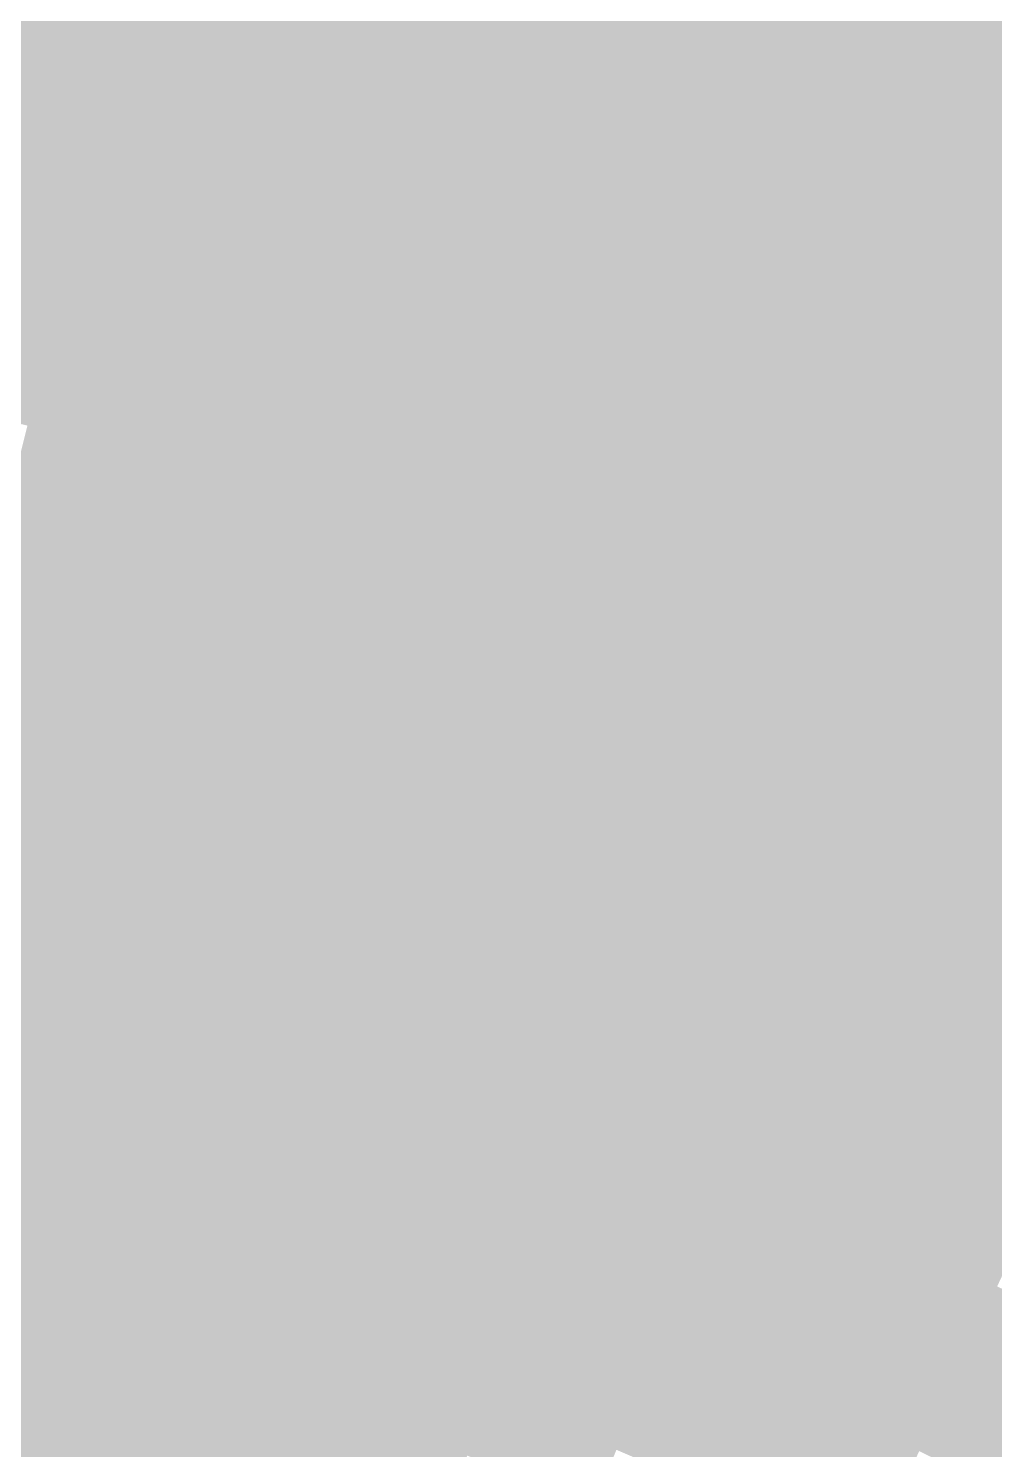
# Model space of a CAD drawing. Header units: inches. Extents: x -266 to 784, y -170 to 213.
# Drawn here: x 25.53 to 41.43, y 85 to 108.39 of the extents above; entities that cross this region are included whole.
import ezdxf

# ---------------------------------------------------------------- set-up
doc = ezdxf.new("R2010")
doc.units = ezdxf.units.IN
doc.header["$MEASUREMENT"] = 0

msp = doc.modelspace()

# ---------------------------------------------------------------- linework, layer by layer
at = {"color": 53, "true_color": 0xd3e572}
msp.add_solid([(39.079223, 109.219112), (39.416113, 110.160656), (41.747824, 108.227165), (42.107719, 109.160157)], dxfattribs=at)
at = {"color": 61, "true_color": 0xd6ee76}
msp.add_solid([(33.092453, 109.091198), (33.382738, 110.048139), (35.759718, 108.246213), (36.0734, 109.195741)], dxfattribs=at)
at = {"color": 61, "true_color": 0xd5ea74}
msp.add_solid([(36.0734, 109.195741), (36.387082, 110.145269), (38.742333, 108.277567), (39.079223, 109.219112)], dxfattribs=at)
at = {"color": 61, "true_color": 0xd7f279}
msp.add_solid([(30.138542, 108.906695), (30.405254, 109.870471), (32.802169, 108.134258), (33.092453, 109.091198)], dxfattribs=at)
at = {"color": 61, "true_color": 0xd8f67b}
msp.add_solid([(27.21378, 108.6435), (27.45676, 109.613532), (29.871829, 107.942919), (30.138542, 108.906695)], dxfattribs=at)
at = {"color": 61, "true_color": 0xd8fb7d}
msp.add_solid([(24.320238, 108.302936), (24.539339, 109.278639), (26.9708, 107.673469), (27.21378, 108.6435)], dxfattribs=at)
at = {"color": 61, "true_color": 0xd9f279}
msp.add_solid([(32.802169, 108.134258), (33.092453, 109.091198), (35.446037, 107.296684), (35.759718, 108.246213)], dxfattribs=at)
at = {"color": 61, "true_color": 0xd8ee76}
msp.add_solid([(35.759718, 108.246213), (36.0734, 109.195741), (38.405443, 107.336023), (38.742333, 108.277567)], dxfattribs=at)
at = {"color": 61, "true_color": 0xd7ea74}
msp.add_solid([(38.742333, 108.277567), (39.079223, 109.219112), (41.387929, 107.294172), (41.747824, 108.227165)], dxfattribs=at)
at = {"color": 61, "true_color": 0xdaf67b}
msp.add_solid([(29.871829, 107.942919), (30.138542, 108.906695), (32.511884, 107.177318), (32.802169, 108.134258)], dxfattribs=at)
at = {"color": 61, "true_color": 0xdbfb7d}
msp.add_solid([(26.9708, 107.673469), (27.21378, 108.6435), (29.605116, 106.979143), (29.871829, 107.942919)], dxfattribs=at)
at = {"color": 61, "true_color": 0xdcff7f}
msp.add_solid([(24.101136, 107.327234), (24.320238, 108.302936), (26.72782, 106.703438), (26.9708, 107.673469)], dxfattribs=at)
at = {"color": 61, "true_color": 0xddf67b}
msp.add_solid([(32.511884, 107.177318), (32.802169, 108.134258), (35.132355, 106.347156), (35.446037, 107.296684)], dxfattribs=at)
at = {"color": 61, "true_color": 0xdcf279}
msp.add_solid([(35.446037, 107.296684), (35.759718, 108.246213), (38.068553, 106.394479), (38.405443, 107.336023)], dxfattribs=at)
at = {"color": 61, "true_color": 0xdbee76}
msp.add_solid([(38.405443, 107.336023), (38.742333, 108.277567), (41.028034, 106.361179), (41.387929, 107.294172)], dxfattribs=at)
at = {"color": 61, "true_color": 0xdaea74}
msp.add_solid([(41.387929, 107.294172), (41.747824, 108.227165), (44.008595, 106.246146), (44.391278, 107.170026)], dxfattribs=at)
at = {"color": 61, "true_color": 0xdefb7d}
msp.add_solid([(29.605116, 106.979143), (29.871829, 107.942919), (32.221599, 106.220377), (32.511884, 107.177318)], dxfattribs=at)
at = {"color": 61, "true_color": 0xdfff7f}
msp.add_solid([(26.72782, 106.703438), (26.9708, 107.673469), (29.338403, 106.015367), (29.605116, 106.979143)], dxfattribs=at)
at = {"color": 61, "true_color": 0xdbfe7a}
msp.add_solid([(23.882035, 106.351532), (24.101136, 107.327234), (26.48484, 105.733407), (26.72782, 106.703438)], dxfattribs=at)
at = {"color": 61, "true_color": 0xe1fb7d}
msp.add_solid([(32.221599, 106.220377), (32.511884, 107.177318), (34.818673, 105.397628), (35.132355, 106.347156)], dxfattribs=at)
at = {"color": 61, "true_color": 0xe0f67b}
msp.add_solid([(35.132355, 106.347156), (35.446037, 107.296684), (37.731664, 105.452935), (38.068553, 106.394479)], dxfattribs=at)
at = {"color": 61, "true_color": 0xdff279}
msp.add_solid([(38.068553, 106.394479), (38.405443, 107.336023), (40.668139, 105.428186), (41.028034, 106.361179)], dxfattribs=at)
at = {"color": 61, "true_color": 0xdeee76}
msp.add_solid([(41.028034, 106.361179), (41.387929, 107.294172), (43.625911, 105.322267), (44.008595, 106.246146)], dxfattribs=at)
at = {"color": 61, "true_color": 0xe2ff7f}
msp.add_solid([(29.338403, 106.015367), (29.605116, 106.979143), (31.931315, 105.263437), (32.221599, 106.220377)], dxfattribs=at)
at = {"color": 61, "true_color": 0xdefe7a}
msp.add_solid([(26.48484, 105.733407), (26.72782, 106.703438), (29.071691, 105.051591), (29.338403, 106.015367)], dxfattribs=at)
at = {"color": 61, "true_color": 0xdafe73}
msp.add_solid([(23.662934, 105.37583), (23.882035, 106.351532), (26.241859, 104.763375), (26.48484, 105.733407)], dxfattribs=at)
at = {"color": 61, "true_color": 0xe5ff7f}
msp.add_solid([(31.931315, 105.263437), (32.221599, 106.220377), (34.504991, 104.4481), (34.818673, 105.397628)], dxfattribs=at)
at = {"color": 61, "true_color": 0xe4fb7d}
msp.add_solid([(34.818673, 105.397628), (35.132355, 106.347156), (37.394774, 104.511391), (37.731664, 105.452935)], dxfattribs=at)
at = {"color": 61, "true_color": 0xe3f67b}
msp.add_solid([(37.731664, 105.452935), (38.068553, 106.394479), (40.308244, 104.495193), (40.668139, 105.428186)], dxfattribs=at)
at = {"color": 61, "true_color": 0xe2f279}
msp.add_solid([(40.668139, 105.428186), (41.028034, 106.361179), (43.243228, 104.398387), (43.625911, 105.322267)], dxfattribs=at)
at = {"color": 61, "true_color": 0xe2fe7a}
msp.add_solid([(29.071691, 105.051591), (29.338403, 106.015367), (31.64103, 104.306497), (31.931315, 105.263437)], dxfattribs=at)
at = {"color": 61, "true_color": 0xddfe73}
msp.add_solid([(26.241859, 104.763375), (26.48484, 105.733407), (28.804978, 104.087815), (29.071691, 105.051591)], dxfattribs=at)
at = {"color": 61, "true_color": 0xd8fe6d}
msp.add_solid([(23.443833, 104.400128), (23.662934, 105.37583), (25.998879, 103.793344), (26.241859, 104.763375)], dxfattribs=at)
at = {"color": 61, "true_color": 0xe5fe7a}
msp.add_solid([(31.64103, 104.306497), (31.931315, 105.263437), (34.19131, 103.498572), (34.504991, 104.4481)], dxfattribs=at)
at = {"color": 61, "true_color": 0xe8ff7f}
msp.add_solid([(34.504991, 104.4481), (34.818673, 105.397628), (37.057884, 103.569847), (37.394774, 104.511391)], dxfattribs=at)
at = {"color": 61, "true_color": 0xe7fb7d}
msp.add_solid([(37.394774, 104.511391), (37.731664, 105.452935), (39.948349, 103.562201), (40.308244, 104.495193)], dxfattribs=at)
at = {"color": 61, "true_color": 0xe6f67b}
msp.add_solid([(40.308244, 104.495193), (40.668139, 105.428186), (42.860544, 103.474508), (43.243228, 104.398387)], dxfattribs=at)
at = {"color": 61, "true_color": 0xe0fe73}
msp.add_solid([(28.804978, 104.087815), (29.071691, 105.051591), (31.350745, 103.349556), (31.64103, 104.306497)], dxfattribs=at)
at = {"color": 61, "true_color": 0xdbfe6d}
msp.add_solid([(25.998879, 103.793344), (26.241859, 104.763375), (28.538265, 103.124039), (28.804978, 104.087815)], dxfattribs=at)
at = {"color": 61, "true_color": 0xd6fe66}
msp.add_solid([(23.224731, 103.424426), (23.443833, 104.400128), (25.755899, 102.823313), (25.998879, 103.793344)], dxfattribs=at)
at = {"color": 61, "true_color": 0xe8fe7a}
msp.add_solid([(34.19131, 103.498572), (34.504991, 104.4481), (36.720994, 102.628303), (37.057884, 103.569847)], dxfattribs=at)
at = {"color": 61, "true_color": 0xebff7f}
msp.add_solid([(37.057884, 103.569847), (37.394774, 104.511391), (39.588454, 102.629208), (39.948349, 103.562201)], dxfattribs=at)
at = {"color": 61, "true_color": 0xeafb7d}
msp.add_solid([(39.948349, 103.562201), (40.308244, 104.495193), (42.477861, 102.550628), (42.860544, 103.474508)], dxfattribs=at)
at = {"color": 61, "true_color": 0xdffe6d}
msp.add_solid([(28.538265, 103.124039), (28.804978, 104.087815), (31.06046, 102.392616), (31.350745, 103.349556)], dxfattribs=at)
at = {"color": 61, "true_color": 0xe3fe73}
msp.add_solid([(31.350745, 103.349556), (31.64103, 104.306497), (33.877628, 102.549044), (34.19131, 103.498572)], dxfattribs=at)
at = {"color": 61, "true_color": 0xdafe66}
msp.add_solid([(25.755899, 102.823313), (25.998879, 103.793344), (28.271552, 102.160263), (28.538265, 103.124039)], dxfattribs=at)
at = {"color": 61, "true_color": 0xd4fe60}
msp.add_solid([(23.00563, 102.448724), (23.224731, 103.424426), (25.512919, 101.853282), (25.755899, 102.823313)], dxfattribs=at)
at = {"color": 61, "true_color": 0xe7fe73}
msp.add_solid([(33.877628, 102.549044), (34.19131, 103.498572), (36.384104, 101.686759), (36.720994, 102.628303)], dxfattribs=at)
at = {"color": 61, "true_color": 0xebfe7a}
msp.add_solid([(36.720994, 102.628303), (37.057884, 103.569847), (39.228559, 101.696215), (39.588454, 102.629208)], dxfattribs=at)
at = {"color": 61, "true_color": 0xeeff7f}
msp.add_solid([(39.588454, 102.629208), (39.948349, 103.562201), (42.095178, 101.626749), (42.477861, 102.550628)], dxfattribs=at)
at = {"color": 61, "true_color": 0xe2fe6d}
msp.add_solid([(31.06046, 102.392616), (31.350745, 103.349556), (33.563946, 101.599515), (33.877628, 102.549044)], dxfattribs=at)
at = {"color": 61, "true_color": 0xddfe66}
msp.add_solid([(28.271552, 102.160263), (28.538265, 103.124039), (30.770176, 101.435676), (31.06046, 102.392616)], dxfattribs=at)
at = {"color": 61, "true_color": 0xd8fe60}
msp.add_solid([(25.512919, 101.853282), (25.755899, 102.823313), (28.00484, 101.196487), (28.271552, 102.160263)], dxfattribs=at)
at = {"color": 61, "true_color": 0xe6fe6d}
msp.add_solid([(33.563946, 101.599515), (33.877628, 102.549044), (36.047214, 100.745215), (36.384104, 101.686759)], dxfattribs=at)
at = {"color": 61, "true_color": 0xeafe73}
msp.add_solid([(36.384104, 101.686759), (36.720994, 102.628303), (38.868664, 100.763222), (39.228559, 101.696215)], dxfattribs=at)
at = {"color": 61, "true_color": 0xeefe7a}
msp.add_solid([(39.228559, 101.696215), (39.588454, 102.629208), (41.712494, 100.702869), (42.095178, 101.626749)], dxfattribs=at)
at = {"color": 61, "true_color": 0xe1fe66}
msp.add_solid([(30.770176, 101.435676), (31.06046, 102.392616), (33.250264, 100.649987), (33.563946, 101.599515)], dxfattribs=at)
at = {"color": 61, "true_color": 0xdcfe60}
msp.add_solid([(28.00484, 101.196487), (28.271552, 102.160263), (30.479891, 100.478735), (30.770176, 101.435676)], dxfattribs=at)
at = {"color": 61, "true_color": 0xd6fe5a}
msp.add_solid([(25.269939, 100.88325), (25.512919, 101.853282), (27.738127, 100.232711), (28.00484, 101.196487)], dxfattribs=at)
at = {"color": 61, "true_color": 0xe4fe66}
msp.add_solid([(33.250264, 100.649987), (33.563946, 101.599515), (35.710324, 99.803671), (36.047214, 100.745215)], dxfattribs=at)
at = {"color": 61, "true_color": 0xe9fe6d}
msp.add_solid([(36.047214, 100.745215), (36.384104, 101.686759), (38.508769, 99.830229), (38.868664, 100.763222)], dxfattribs=at)
at = {"color": 61, "true_color": 0xedfe73}
msp.add_solid([(38.868664, 100.763222), (39.228559, 101.696215), (41.329811, 99.77899), (41.712494, 100.702869)], dxfattribs=at)
at = {"color": 61, "true_color": 0xe0fe60}
msp.add_solid([(30.479891, 100.478735), (30.770176, 101.435676), (32.936583, 99.700459), (33.250264, 100.649987)], dxfattribs=at)
at = {"color": 61, "true_color": 0xdafe5a}
msp.add_solid([(27.738127, 100.232711), (28.00484, 101.196487), (30.189606, 99.521795), (30.479891, 100.478735)], dxfattribs=at)
at = {"color": 61, "true_color": 0xd5fe53}
msp.add_solid([(25.026959, 99.913219), (25.269939, 100.88325), (27.471414, 99.268935), (27.738127, 100.232711)], dxfattribs=at)
at = {"color": 61, "true_color": 0xe3fe60}
msp.add_solid([(32.936583, 99.700459), (33.250264, 100.649987), (35.373435, 98.862127), (35.710324, 99.803671)], dxfattribs=at)
at = {"color": 61, "true_color": 0xe8fe66}
msp.add_solid([(35.710324, 99.803671), (36.047214, 100.745215), (38.148874, 98.897237), (38.508769, 99.830229)], dxfattribs=at)
at = {"color": 61, "true_color": 0xecfe6d}
msp.add_solid([(38.508769, 99.830229), (38.868664, 100.763222), (40.947127, 98.85511), (41.329811, 99.77899)], dxfattribs=at)
at = {"color": 51, "true_color": 0xf1fe73}
msp.add_solid([(41.329811, 99.77899), (41.712494, 100.702869), (43.766062, 98.734654), (44.171303, 99.648863)], dxfattribs=at)
at = {"color": 61, "true_color": 0xdefe5a}
msp.add_solid([(30.189606, 99.521795), (30.479891, 100.478735), (32.622901, 98.750931), (32.936583, 99.700459)], dxfattribs=at)
at = {"color": 61, "true_color": 0xd9fe53}
msp.add_solid([(27.471414, 99.268935), (27.738127, 100.232711), (29.899322, 98.564855), (30.189606, 99.521795)], dxfattribs=at)
at = {"color": 61, "true_color": 0xd3fe4d}
msp.add_solid([(24.783978, 98.943188), (25.026959, 99.913219), (27.204701, 98.305159), (27.471414, 99.268935)], dxfattribs=at)
at = {"color": 61, "true_color": 0xe2fe5a}
msp.add_solid([(32.622901, 98.750931), (32.936583, 99.700459), (35.036545, 97.920583), (35.373435, 98.862127)], dxfattribs=at)
at = {"color": 61, "true_color": 0xe7fe60}
msp.add_solid([(35.373435, 98.862127), (35.710324, 99.803671), (37.788979, 97.964244), (38.148874, 98.897237)], dxfattribs=at)
at = {"color": 61, "true_color": 0xecfe66}
msp.add_solid([(38.148874, 98.897237), (38.508769, 99.830229), (40.564444, 97.93123), (40.947127, 98.85511)], dxfattribs=at)
at = {"color": 51, "true_color": 0xf0fe6d}
msp.add_solid([(40.947127, 98.85511), (41.329811, 99.77899), (43.360821, 97.820444), (43.766062, 98.734654)], dxfattribs=at)
at = {"color": 61, "true_color": 0xddfe53}
msp.add_solid([(29.899322, 98.564855), (30.189606, 99.521795), (32.309219, 97.801403), (32.622901, 98.750931)], dxfattribs=at)
at = {"color": 61, "true_color": 0xd7fe4d}
msp.add_solid([(27.204701, 98.305159), (27.471414, 99.268935), (29.609037, 97.607914), (29.899322, 98.564855)], dxfattribs=at)
at = {"color": 61, "true_color": 0xd2fe46}
msp.add_solid([(24.540998, 97.973157), (24.783978, 98.943188), (26.937989, 97.341383), (27.204701, 98.305159)], dxfattribs=at)
at = {"color": 61, "true_color": 0xe1fe53}
msp.add_solid([(32.309219, 97.801403), (32.622901, 98.750931), (34.699655, 96.979039), (35.036545, 97.920583)], dxfattribs=at)
at = {"color": 61, "true_color": 0xe6fe5a}
msp.add_solid([(35.036545, 97.920583), (35.373435, 98.862127), (37.429084, 97.031251), (37.788979, 97.964244)], dxfattribs=at)
at = {"color": 61, "true_color": 0xebfe60}
msp.add_solid([(37.788979, 97.964244), (38.148874, 98.897237), (40.18176, 97.007351), (40.564444, 97.93123)], dxfattribs=at)
at = {"color": 51, "true_color": 0xeffe66}
msp.add_solid([(40.564444, 97.93123), (40.947127, 98.85511), (42.955579, 96.906234), (43.360821, 97.820444)], dxfattribs=at)
at = {"color": 61, "true_color": 0xdcfe4d}
msp.add_solid([(29.609037, 97.607914), (29.899322, 98.564855), (31.995538, 96.851874), (32.309219, 97.801403)], dxfattribs=at)
at = {"color": 61, "true_color": 0xd6fe46}
msp.add_solid([(26.937989, 97.341383), (27.204701, 98.305159), (29.318752, 96.650974), (29.609037, 97.607914)], dxfattribs=at)
at = {"color": 53, "true_color": 0xd0fe40}
msp.add_solid([(24.298018, 97.003125), (24.540998, 97.973157), (26.671276, 96.377607), (26.937989, 97.341383)], dxfattribs=at)
at = {"color": 61, "true_color": 0xe0fe4d}
msp.add_solid([(31.995538, 96.851874), (32.309219, 97.801403), (34.362765, 96.037495), (34.699655, 96.979039)], dxfattribs=at)
at = {"color": 61, "true_color": 0xe5fe53}
msp.add_solid([(34.699655, 96.979039), (35.036545, 97.920583), (37.069189, 96.098258), (37.429084, 97.031251)], dxfattribs=at)
at = {"color": 61, "true_color": 0xeafe5a}
msp.add_solid([(37.429084, 97.031251), (37.788979, 97.964244), (39.799077, 96.083471), (40.18176, 97.007351)], dxfattribs=at)
at = {"color": 61, "true_color": 0xeefe60}
msp.add_solid([(40.18176, 97.007351), (40.564444, 97.93123), (42.550338, 95.992024), (42.955579, 96.906234)], dxfattribs=at)
at = {"color": 61, "true_color": 0xdafe46}
msp.add_solid([(29.318752, 96.650974), (29.609037, 97.607914), (31.681856, 95.902346), (31.995538, 96.851874)], dxfattribs=at)
at = {"color": 53, "true_color": 0xd4fe40}
msp.add_solid([(26.671276, 96.377607), (26.937989, 97.341383), (29.028468, 95.694034), (29.318752, 96.650974)], dxfattribs=at)
at = {"color": 60, "true_color": 0xceff3a}
msp.add_solid([(24.055038, 96.033094), (24.298018, 97.003125), (26.404563, 95.413831), (26.671276, 96.377607)], dxfattribs=at)
at = {"color": 61, "true_color": 0xdffe46}
msp.add_solid([(31.681856, 95.902346), (31.995538, 96.851874), (34.025875, 95.095951), (34.362765, 96.037495)], dxfattribs=at)
at = {"color": 61, "true_color": 0xe4fe4d}
msp.add_solid([(34.362765, 96.037495), (34.699655, 96.979039), (36.709294, 95.165265), (37.069189, 96.098258)], dxfattribs=at)
at = {"color": 61, "true_color": 0xe9fe53}
msp.add_solid([(37.069189, 96.098258), (37.429084, 97.031251), (39.416394, 95.159592), (39.799077, 96.083471)], dxfattribs=at)
at = {"color": 61, "true_color": 0xeefe5a}
msp.add_solid([(39.799077, 96.083471), (40.18176, 97.007351), (42.145097, 95.077815), (42.550338, 95.992024)], dxfattribs=at)
at = {"color": 61, "true_color": 0xd9fe40}
msp.add_solid([(29.028468, 95.694034), (29.318752, 96.650974), (31.368174, 94.952818), (31.681856, 95.902346)], dxfattribs=at)
at = {"color": 60, "true_color": 0xd3ff3a}
msp.add_solid([(26.404563, 95.413831), (26.671276, 96.377607), (28.738183, 94.737093), (29.028468, 95.694034)], dxfattribs=at)
at = {"color": 60, "true_color": 0xcdff33}
msp.add_solid([(23.812058, 95.063063), (24.055038, 96.033094), (26.13785, 94.450054), (26.404563, 95.413831)], dxfattribs=at)
at = {"color": 61, "true_color": 0xdefe40}
msp.add_solid([(31.368174, 94.952818), (31.681856, 95.902346), (33.688985, 94.154407), (34.025875, 95.095951)], dxfattribs=at)
at = {"color": 61, "true_color": 0xe3fe46}
msp.add_solid([(34.025875, 95.095951), (34.362765, 96.037495), (36.349399, 94.232273), (36.709294, 95.165265)], dxfattribs=at)
at = {"color": 61, "true_color": 0xe8fe4d}
msp.add_solid([(36.709294, 95.165265), (37.069189, 96.098258), (39.03371, 94.235712), (39.416394, 95.159592)], dxfattribs=at)
at = {"color": 61, "true_color": 0xedfe53}
msp.add_solid([(39.416394, 95.159592), (39.799077, 96.083471), (41.739855, 94.163605), (42.145097, 95.077815)], dxfattribs=at)
at = {"color": 60, "true_color": 0xd8ff3a}
msp.add_solid([(28.738183, 94.737093), (29.028468, 95.694034), (31.054492, 94.00329), (31.368174, 94.952818)], dxfattribs=at)
at = {"color": 60, "true_color": 0xd2ff33}
msp.add_solid([(26.13785, 94.450054), (26.404563, 95.413831), (28.447898, 93.780153), (28.738183, 94.737093)], dxfattribs=at)
at = {"color": 60, "true_color": 0xcbff2d}
msp.add_solid([(23.569077, 94.093032), (23.812058, 95.063063), (25.871137, 93.486278), (26.13785, 94.450054)], dxfattribs=at)
at = {"color": 61, "true_color": 0xe2fe40}
msp.add_solid([(33.688985, 94.154407), (34.025875, 95.095951), (35.989504, 93.29928), (36.349399, 94.232273)], dxfattribs=at)
at = {"color": 61, "true_color": 0xe7fe46}
msp.add_solid([(36.349399, 94.232273), (36.709294, 95.165265), (38.651027, 93.311833), (39.03371, 94.235712)], dxfattribs=at)
at = {"color": 61, "true_color": 0xecfe4d}
msp.add_solid([(39.03371, 94.235712), (39.416394, 95.159592), (41.334614, 93.249395), (41.739855, 94.163605)], dxfattribs=at)
at = {"color": 60, "true_color": 0xd6ff33}
msp.add_solid([(28.447898, 93.780153), (28.738183, 94.737093), (30.740811, 93.053762), (31.054492, 94.00329)], dxfattribs=at)
at = {"color": 60, "true_color": 0xdcff3a}
msp.add_solid([(31.054492, 94.00329), (31.368174, 94.952818), (33.352095, 93.212862), (33.688985, 94.154407)], dxfattribs=at)
at = {"color": 60, "true_color": 0xd0ff2d}
msp.add_solid([(25.871137, 93.486278), (26.13785, 94.450054), (28.157614, 92.823213), (28.447898, 93.780153)], dxfattribs=at)
at = {"color": 60, "true_color": 0xcaff26}
msp.add_solid([(23.326097, 93.123), (23.569077, 94.093032), (25.604425, 92.522502), (25.871137, 93.486278)], dxfattribs=at)
at = {"color": 2, "true_color": 0xe1ff3a}
msp.add_solid([(33.352095, 93.212862), (33.688985, 94.154407), (35.629609, 92.366287), (35.989504, 93.29928)], dxfattribs=at)
at = {"color": 61, "true_color": 0xe6fe40}
msp.add_solid([(35.989504, 93.29928), (36.349399, 94.232273), (38.268343, 92.387953), (38.651027, 93.311833)], dxfattribs=at)
at = {"color": 61, "true_color": 0xecfe46}
msp.add_solid([(38.651027, 93.311833), (39.03371, 94.235712), (40.929373, 92.335185), (41.334614, 93.249395)], dxfattribs=at)
at = {"color": 51, "true_color": 0xf1fe4d}
msp.add_solid([(41.334614, 93.249395), (41.739855, 94.163605), (43.61062, 92.206908), (44.038175, 93.110897)], dxfattribs=at)
at = {"color": 60, "true_color": 0xdbff33}
msp.add_solid([(30.740811, 93.053762), (31.054492, 94.00329), (33.015206, 92.271318), (33.352095, 93.212862)], dxfattribs=at)
at = {"color": 60, "true_color": 0xd5ff2d}
msp.add_solid([(28.157614, 92.823213), (28.447898, 93.780153), (30.427129, 92.104234), (30.740811, 93.053762)], dxfattribs=at)
at = {"color": 60, "true_color": 0xcfff26}
msp.add_solid([(25.604425, 92.522502), (25.871137, 93.486278), (27.867329, 91.866272), (28.157614, 92.823213)], dxfattribs=at)
at = {"color": 60, "true_color": 0xc8ff20}
msp.add_solid([(23.083117, 92.152969), (23.326097, 93.123), (25.337712, 91.558726), (25.604425, 92.522502)], dxfattribs=at)
at = {"color": 2, "true_color": 0xe0ff33}
msp.add_solid([(33.015206, 92.271318), (33.352095, 93.212862), (35.269714, 91.433294), (35.629609, 92.366287)], dxfattribs=at)
at = {"color": 2, "true_color": 0xe6ff3a}
msp.add_solid([(35.629609, 92.366287), (35.989504, 93.29928), (37.88566, 91.464074), (38.268343, 92.387953)], dxfattribs=at)
at = {"color": 61, "true_color": 0xebfe40}
msp.add_solid([(38.268343, 92.387953), (38.651027, 93.311833), (40.524131, 91.420976), (40.929373, 92.335185)], dxfattribs=at)
at = {"color": 51, "true_color": 0xf0fe46}
msp.add_solid([(40.929373, 92.335185), (41.334614, 93.249395), (43.183064, 91.302919), (43.61062, 92.206908)], dxfattribs=at)
at = {"color": 60, "true_color": 0xdaff2d}
msp.add_solid([(30.427129, 92.104234), (30.740811, 93.053762), (32.678316, 91.329774), (33.015206, 92.271318)], dxfattribs=at)
at = {"color": 60, "true_color": 0xd4ff26}
msp.add_solid([(27.867329, 91.866272), (28.157614, 92.823213), (30.113447, 91.154705), (30.427129, 92.104234)], dxfattribs=at)
at = {"color": 60, "true_color": 0xcdff20}
msp.add_solid([(25.337712, 91.558726), (25.604425, 92.522502), (27.577044, 90.909332), (27.867329, 91.866272)], dxfattribs=at)
at = {"color": 2, "true_color": 0xeaff3a}
msp.add_solid([(37.88566, 91.464074), (38.268343, 92.387953), (40.11889, 90.506766), (40.524131, 91.420976)], dxfattribs=at)
at = {"color": 2, "true_color": 0xdfff2d}
msp.add_solid([(32.678316, 91.329774), (33.015206, 92.271318), (34.909819, 90.500301), (35.269714, 91.433294)], dxfattribs=at)
at = {"color": 2, "true_color": 0xe5ff33}
msp.add_solid([(35.269714, 91.433294), (35.629609, 92.366287), (37.502976, 90.540194), (37.88566, 91.464074)], dxfattribs=at)
at = {"color": 51, "true_color": 0xf0fe40}
msp.add_solid([(40.524131, 91.420976), (40.929373, 92.335185), (42.755509, 90.398929), (43.183064, 91.302919)], dxfattribs=at)
at = {"color": 60, "true_color": 0xd9ff26}
msp.add_solid([(30.113447, 91.154705), (30.427129, 92.104234), (32.341426, 90.38823), (32.678316, 91.329774)], dxfattribs=at)
at = {"color": 60, "true_color": 0xd3ff20}
msp.add_solid([(27.577044, 90.909332), (27.867329, 91.866272), (29.799765, 90.205177), (30.113447, 91.154705)], dxfattribs=at)
at = {"color": 60, "true_color": 0xccff1a}
msp.add_solid([(25.070999, 90.59495), (25.337712, 91.558726), (27.28676, 89.952392), (27.577044, 90.909332)], dxfattribs=at)
at = {"color": 2, "true_color": 0xeaff33}
msp.add_solid([(37.502976, 90.540194), (37.88566, 91.464074), (39.713649, 89.592556), (40.11889, 90.506766)], dxfattribs=at)
at = {"color": 60, "true_color": 0xdeff26}
msp.add_solid([(32.341426, 90.38823), (32.678316, 91.329774), (34.549924, 89.567309), (34.909819, 90.500301)], dxfattribs=at)
at = {"color": 2, "true_color": 0xe4ff2d}
msp.add_solid([(34.909819, 90.500301), (35.269714, 91.433294), (37.120293, 89.616315), (37.502976, 90.540194)], dxfattribs=at)
at = {"color": 2, "true_color": 0xefff3a}
msp.add_solid([(40.11889, 90.506766), (40.524131, 91.420976), (42.327954, 89.49494), (42.755509, 90.398929)], dxfattribs=at)
at = {"color": 60, "true_color": 0xd8ff20}
msp.add_solid([(29.799765, 90.205177), (30.113447, 91.154705), (32.004536, 89.446686), (32.341426, 90.38823)], dxfattribs=at)
at = {"color": 60, "true_color": 0xd1ff1a}
msp.add_solid([(27.28676, 89.952392), (27.577044, 90.909332), (29.486084, 89.255649), (29.799765, 90.205177)], dxfattribs=at)
at = {"color": 60, "true_color": 0xcaff13}
msp.add_solid([(24.804286, 89.631174), (25.070999, 90.59495), (26.996475, 88.995451), (27.28676, 89.952392)], dxfattribs=at)
at = {"color": 2, "true_color": 0xe9ff2d}
msp.add_solid([(37.120293, 89.616315), (37.502976, 90.540194), (39.308407, 88.678346), (39.713649, 89.592556)], dxfattribs=at)
at = {"color": 60, "true_color": 0xddff20}
msp.add_solid([(32.004536, 89.446686), (32.341426, 90.38823), (34.190028, 88.634316), (34.549924, 89.567309)], dxfattribs=at)
at = {"color": 2, "true_color": 0xe3ff26}
msp.add_solid([(34.549924, 89.567309), (34.909819, 90.500301), (36.73761, 88.692435), (37.120293, 89.616315)], dxfattribs=at)
at = {"color": 2, "true_color": 0xeeff33}
msp.add_solid([(39.713649, 89.592556), (40.11889, 90.506766), (41.900399, 88.590951), (42.327954, 89.49494)], dxfattribs=at)
at = {"color": 60, "true_color": 0xd7ff1a}
msp.add_solid([(29.486084, 89.255649), (29.799765, 90.205177), (31.667646, 88.505142), (32.004536, 89.446686)], dxfattribs=at)
at = {"color": 60, "true_color": 0xd0ff13}
msp.add_solid([(26.996475, 88.995451), (27.28676, 89.952392), (29.172402, 88.306121), (29.486084, 89.255649)], dxfattribs=at)
at = {"color": 60, "true_color": 0xc9ff0d}
msp.add_solid([(24.537574, 88.667398), (24.804286, 89.631174), (26.70619, 88.038511), (26.996475, 88.995451)], dxfattribs=at)
at = {"color": 2, "true_color": 0xe8ff26}
msp.add_solid([(36.73761, 88.692435), (37.120293, 89.616315), (38.903166, 87.764137), (39.308407, 88.678346)], dxfattribs=at)
at = {"color": 2, "true_color": 0xeeff2d}
msp.add_solid([(39.308407, 88.678346), (39.713649, 89.592556), (41.472844, 87.686961), (41.900399, 88.590951)], dxfattribs=at)
at = {"color": 60, "true_color": 0xdcff1a}
msp.add_solid([(31.667646, 88.505142), (32.004536, 89.446686), (33.830133, 87.701323), (34.190028, 88.634316)], dxfattribs=at)
at = {"color": 2, "true_color": 0xe2ff20}
msp.add_solid([(34.190028, 88.634316), (34.549924, 89.567309), (36.354926, 87.768556), (36.73761, 88.692435)], dxfattribs=at)
at = {"color": 60, "true_color": 0xd5ff13}
msp.add_solid([(29.172402, 88.306121), (29.486084, 89.255649), (31.330756, 87.563598), (31.667646, 88.505142)], dxfattribs=at)
at = {"color": 60, "true_color": 0xcfff0d}
msp.add_solid([(26.70619, 88.038511), (26.996475, 88.995451), (28.85872, 87.356593), (29.172402, 88.306121)], dxfattribs=at)
at = {"color": 60, "true_color": 0xc7ff06}
msp.add_solid([(24.270861, 87.703622), (24.537574, 88.667398), (26.415906, 87.081571), (26.70619, 88.038511)], dxfattribs=at)
at = {"color": 2, "true_color": 0xe7ff20}
msp.add_solid([(36.354926, 87.768556), (36.73761, 88.692435), (38.497925, 86.849927), (38.903166, 87.764137)], dxfattribs=at)
at = {"color": 2, "true_color": 0xedff26}
msp.add_solid([(38.903166, 87.764137), (39.308407, 88.678346), (41.045289, 86.782972), (41.472844, 87.686961)], dxfattribs=at)
at = {"color": 60, "true_color": 0xdbff13}
msp.add_solid([(31.330756, 87.563598), (31.667646, 88.505142), (33.470238, 86.76833), (33.830133, 87.701323)], dxfattribs=at)
at = {"color": 2, "true_color": 0xe1ff1a}
msp.add_solid([(33.830133, 87.701323), (34.190028, 88.634316), (35.972243, 86.844676), (36.354926, 87.768556)], dxfattribs=at)
at = {"color": 60, "true_color": 0xd4ff0d}
msp.add_solid([(28.85872, 87.356593), (29.172402, 88.306121), (30.993867, 86.622054), (31.330756, 87.563598)], dxfattribs=at)
at = {"color": 60, "true_color": 0xcdff06}
msp.add_solid([(26.415906, 87.081571), (26.70619, 88.038511), (28.545038, 86.407064), (28.85872, 87.356593)], dxfattribs=at)
at = {"color": 2, "true_color": 0xe7ff1a}
msp.add_solid([(35.972243, 86.844676), (36.354926, 87.768556), (38.092684, 85.935717), (38.497925, 86.849927)], dxfattribs=at)
at = {"color": 2, "true_color": 0xedff20}
msp.add_solid([(38.497925, 86.849927), (38.903166, 87.764137), (40.617734, 85.878983), (41.045289, 86.782972)], dxfattribs=at)
at = {"color": 60, "true_color": 0xc6ff00}
msp.add_solid([(24.004148, 86.739846), (24.270861, 87.703622), (26.125621, 86.12463), (26.415906, 87.081571)], dxfattribs=at)
at = {"color": 60, "true_color": 0xdaff0d}
msp.add_solid([(30.993867, 86.622054), (31.330756, 87.563598), (33.110343, 85.835337), (33.470238, 86.76833)], dxfattribs=at)
at = {"color": 2, "true_color": 0xe1ff13}
msp.add_solid([(33.470238, 86.76833), (33.830133, 87.701323), (35.589559, 85.920797), (35.972243, 86.844676)], dxfattribs=at)
at = {"color": 2, "true_color": 0xf2ff26}
msp.add_solid([(41.045289, 86.782972), (41.472844, 87.686961), (43.162688, 85.749533), (43.612299, 86.642757)], dxfattribs=at)
at = {"color": 60, "true_color": 0xd3ff06}
msp.add_solid([(28.545038, 86.407064), (28.85872, 87.356593), (30.656977, 85.68051), (30.993867, 86.622054)], dxfattribs=at)
at = {"color": 60, "true_color": 0xccff00}
msp.add_solid([(26.125621, 86.12463), (26.415906, 87.081571), (28.231357, 85.457536), (28.545038, 86.407064)], dxfattribs=at)
at = {"color": 2, "true_color": 0xe6ff13}
msp.add_solid([(35.589559, 85.920797), (35.972243, 86.844676), (37.687442, 85.021507), (38.092684, 85.935717)], dxfattribs=at)
at = {"color": 2, "true_color": 0xecff1a}
msp.add_solid([(38.092684, 85.935717), (38.497925, 86.849927), (40.190179, 84.974994), (40.617734, 85.878983)], dxfattribs=at)
at = {"color": 2, "true_color": 0xf2ff20}
msp.add_solid([(40.617734, 85.878983), (41.045289, 86.782972), (42.713076, 84.856309), (43.162688, 85.749533)], dxfattribs=at)
at = {"color": 60, "true_color": 0xc4fc00}
msp.add_solid([(23.737435, 85.77607), (24.004148, 86.739846), (25.835336, 85.16769), (26.125621, 86.12463)], dxfattribs=at)
at = {"color": 60, "true_color": 0xd9ff06}
msp.add_solid([(30.656977, 85.68051), (30.993867, 86.622054), (32.750448, 84.902345), (33.110343, 85.835337)], dxfattribs=at)
at = {"color": 2, "true_color": 0xe0ff0d}
msp.add_solid([(33.110343, 85.835337), (33.470238, 86.76833), (35.206876, 84.996917), (35.589559, 85.920797)], dxfattribs=at)
at = {"color": 60, "true_color": 0xd2ff00}
msp.add_solid([(28.231357, 85.457536), (28.545038, 86.407064), (30.320087, 84.738966), (30.656977, 85.68051)], dxfattribs=at)
at = {"color": 60, "true_color": 0xcafc00}
msp.add_solid([(25.835336, 85.16769), (26.125621, 86.12463), (27.917675, 84.508008), (28.231357, 85.457536)], dxfattribs=at)
at = {"color": 2, "true_color": 0xe5ff0d}
msp.add_solid([(35.206876, 84.996917), (35.589559, 85.920797), (37.282201, 84.107298), (37.687442, 85.021507)], dxfattribs=at)
at = {"color": 2, "true_color": 0xecff13}
msp.add_solid([(37.687442, 85.021507), (38.092684, 85.935717), (39.762624, 84.071004), (40.190179, 84.974994)], dxfattribs=at)
at = {"color": 2, "true_color": 0xf2ff1a}
msp.add_solid([(40.190179, 84.974994), (40.617734, 85.878983), (42.263465, 83.963084), (42.713076, 84.856309)], dxfattribs=at)
at = {"color": 60, "true_color": 0xc0f700}
msp.add_solid([(23.470723, 84.812294), (23.737435, 85.77607), (25.545052, 84.21075), (25.835336, 85.16769)], dxfattribs=at)
at = {"color": 60, "true_color": 0xd8ff00}
msp.add_solid([(30.320087, 84.738966), (30.656977, 85.68051), (32.390553, 83.969352), (32.750448, 84.902345)], dxfattribs=at)
at = {"color": 2, "true_color": 0xdfff06}
msp.add_solid([(32.750448, 84.902345), (33.110343, 85.835337), (34.824192, 84.073037), (35.206876, 84.996917)], dxfattribs=at)
at = {"color": 60, "true_color": 0xcffc00}
msp.add_solid([(27.917675, 84.508008), (28.231357, 85.457536), (29.983197, 83.797422), (30.320087, 84.738966)], dxfattribs=at)
at = {"color": 60, "true_color": 0xc6f700}
msp.add_solid([(25.545052, 84.21075), (25.835336, 85.16769), (27.603993, 83.55848), (27.917675, 84.508008)], dxfattribs=at)
at = {"color": 2, "true_color": 0xebff0d}
msp.add_solid([(37.282201, 84.107298), (37.687442, 85.021507), (39.335069, 83.167015), (39.762624, 84.071004)], dxfattribs=at)

doc.saveas('drawing.dxf')
